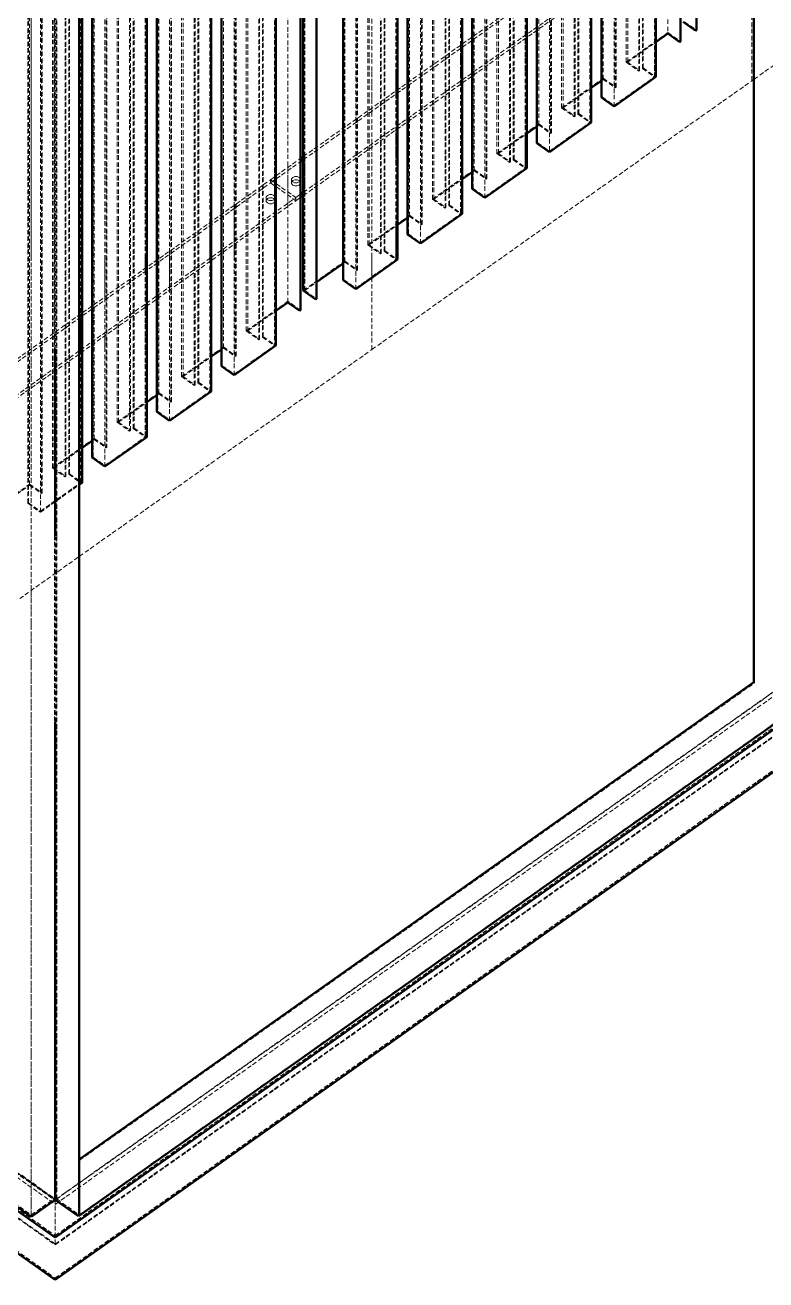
# Model space of a CAD drawing. Header units: millimetres. Extents: x 1091 to 14628, y 360 to 10440.
# Drawn here: x 3798 to 4418, y 1004 to 2055 of the extents above; entities that cross this region are included whole.
import ezdxf

# ---------------------------------------------------------------- set-up
doc = ezdxf.new("R2010")
doc.units = ezdxf.units.MM
doc.linetypes.add('Hidden', pattern=[15, 5, -3, 5, -2])
for name, color, linetype, lineweight in [('Default', 7, 'Continuous', 50), ('Edges', 7, 'Hidden', 15), ('HiddenEdges', 2, 'Hidden', 15), ('HiddenSilhouettes', 2, 'Hidden', 15), ('HiddenWires', 7, 'Hidden', 15), ('Silhouettes', 7, 'Continuous', 50), ('Wires', 7, 'Hidden', 15)]:
    doc.layers.add(name, color=color, linetype=linetype, lineweight=lineweight)

# ---------------------------------------------------------------- blocks, each defined once
blk = doc.blocks.new('Isometric')
at = {"layer": 'Edges'}
for points in [[(-2750.6, -903.1), (601, -3273.1)], [(-2724.5, -932), (601, -3283.5)], [(-2750.6, -950.5), (601, -3320.5)], [(1225.1, -2012.7), (1225.1, -1430.4)], [(892, -2228.2), (892, -1625.9)], [(936.6, -1634.4), (936.6, -2076.7)], [(601, -3273.1), (2778.9, -1733.1)], [(800.8, -2312.7), (800.8, -1730.4)], [(1316.3, -1928.2), (1316.3, -1758.6)], [(601, -3283.5), (2726.6, -1780.5)], [(574.2, -2180.5), (574.2, -1869)], [(601, -2284.3), (601, -1869)], [(627.1, -2180.5), (627.1, -1869)], [(1152.9, -1869), (1152.9, -2063.7)], [(1080.8, -2114.7), (1080.8, -1925.1)], [(1382, -2656.1), (1382, -1972.8)], [(892, -2102.2), (892, -2058.6)], [(860.9, -2231.4), (860.9, -2076.7)], [(936.6, -2216.7), (936.6, -2076.7)], [(800.8, -2180.5), (800.8, -2123.1)], [(574.2, -2326.9), (574.2, -2180.5)], [(627.1, -2284.3), (627.1, -2180.5)], [(656.5, -2284.3), (656.5, -2180.5)], [(656.5, -2414.7), (656.5, -2265.1)], [(627.1, -2435.6), (627.1, -2284.3)], [(627.1, -2515.6), (627.1, -2388.2)], [(601, -2699.6), (601, -2492)], [(627.1, -3011.1), (627.1, -2492)], [(574.2, -3218.8), (574.2, -2553)], [(627.9, -3189.3), (1382, -2656.1)], [(627.1, -3115), (627.1, -3011.1)], [(627.1, -3251.5), (627.1, -3115)], [(574.2, -3252.1), (574.2, -3213.3)], [(601, -3233.1), (601, -3218.8)], [(601, -3275.3), (601, -3273.1)], [(601, -3283.5), (601, -3275.3)], [(601, -3322.6), (601, -3320.5)]]:
    blk.add_lwpolyline(points, dxfattribs=at)
for points in [[(1080.8, -1972.8, 0), (1080.8, -1532.4, 0)], [(1008.7, -2019.7, 0), (1008.7, -1543.4, 0)], [(728.7, -2363.7, 0), (728.7, -1557.6, 0)], [(874.2, -2114.8, 0), (874.2, -1638.5, 0)], [(860.9, -2124.2, 0), (860.9, -1647.9, 0)], [(656.5, -2228.7, 0), (656.5, -1765.2, 0)], [(1298.5, -1940.8, 0), (1298.5, -1765.2, 0)], [(601, -3320.5, 0), (2778.9, -1780.5, 0)], [(1285.2, -1780.6, 0), (1285.2, -1931.4, 0)], [(1382, -1981.8, 0), (1382, -1869, 0)], [(1008.7, -2165.7, 0), (1008.7, -1972.8, 0)], [(874.2, -2071.2, 0), (874.2, -2240.8, 0)], [(728.7, -2217.7, 0), (728.7, -2174.1, 0)], [(627.1, -2249.5, 0), (627.1, -2246, 0)], [(627.1, -2289.5, 0), (627.1, -2249.5, 0)], [(574.2, -2284.3, 0), (574.2, -2283.4, 0)], [(574.2, -2553, 0), (574.2, -2284.3, 0)], [(1381.1, -2655.5, 0), (1382, -2656.1, 0)], [(627.9, -3214.5, 0), (1407.1, -2663.5, 0)], [(627.9, -3250.1, 0), (1432.3, -2681.3, 0)], [(627.1, -3218.8, 0), (627.1, -3188.7, 0)]]:
    blk.add_polyline3d(points, dxfattribs=at)
at = {"layer": 'HiddenEdges'}
for points in [[(-2722.4, -932.6), (601, -3282.6)], [(1226.3, -1991.8), (1226.3, -1204.5)], [(1108.4, -2075.2), (1108.4, -1269.1)], [(1113.3, -2071.7), (1113.3, -1265.6)], [(1068.8, -2084.4), (1068.8, -1298.9)], [(1082.1, -2093.8), (1082.1, -1306.5)], [(1154.2, -2042.8), (1154.2, -1336.7)], [(969.1, -2173.7), (969.1, -1367.6)], [(1067.5, -1978.1), (1067.5, -1501.8)], [(600.2, -3231.7), (600.2, -1543.4)], [(627.1, -3188.7), (627.1, -1550.8)], [(689.1, -2371.7), (689.1, -1565.6)], [(923.3, -2080.1), (923.3, -1557.5)], [(657.8, -2393.8), (657.8, -1587.7)], [(617, -2422.7), (617, -1616.6)], [(572.4, -2435.4), (572.4, -1629.3)], [(715.4, -2227.1), (715.4, -1647)], [(787.5, -2302.1), (787.5, -1739.8)], [(643.3, -2284.3), (643.3, -1841.8)], [(1139.6, -1972.8), (1139.6, -1869)], [(1139.6, -1923.5), (1139.6, -2053.1)], [(1067.5, -2104.1), (1067.5, -1934.5)], [(995.4, -2076.7), (995.4, -1972.8)], [(787.5, -2180.5), (787.5, -2132.5)], [(643.3, -2388.2), (643.3, -2234.5)], [(787.5, -2284.3), (787.5, -2282.1)], [(35.4, -2833.1), (601, -3233.1)], [(36.2, -2833.4), (601.9, -3233.4)], [(602.7, -3232.3), (627.9, -3214.5)], [(601, -3234), (601, -3233.1)], [(601, -3282.6), (601, -3233.1)]]:
    blk.add_lwpolyline(points, dxfattribs=at)
for points in [[(1213, -1982.4, 0), (1213, -1176.3, 0)], [(1252.6, -1973.2, 0), (1252.6, -1167.1, 0)], [(1257.6, -1969.7, 0), (1257.6, -1163.6, 0)], [(1180.5, -2024.2, 0), (1180.5, -1218.1, 0)], [(1185.5, -2020.7, 0), (1185.5, -1214.6, 0)], [(1041.2, -2122.7, 0), (1041.2, -1316.6, 0)], [(1036.3, -2126.2, 0), (1036.3, -1320.1, 0)], [(996.7, -2135.4, 0), (996.7, -1349.8, 0)], [(1010, -2144.8, 0), (1010, -1349.8, 0)], [(1140.9, -2033.4, 0), (1140.9, -1346.1, 0)], [(964.1, -2177.2, 0), (964.1, -1371.1, 0)], [(924.5, -2186.4, 0), (924.5, -1380.3, 0)], [(937.8, -2195.8, 0), (937.8, -1389.7, 0)], [(1211.8, -2002.1, 0), (1211.8, -1399.8, 0)], [(828.4, -2273.2, 0), (828.4, -1467.1, 0)], [(833.3, -2269.7, 0), (833.3, -1463.6, 0)], [(788.8, -2282.4, 0), (788.8, -1476.3, 0)], [(802.1, -2291.8, 0), (802.1, -1485.7, 0)], [(756.3, -2324.2, 0), (756.3, -1518.1, 0)], [(761.2, -2320.7, 0), (761.2, -1514.6, 0)], [(716.7, -2333.4, 0), (716.7, -1527.3, 0)], [(729.9, -2342.8, 0), (729.9, -1536.7, 0)], [(995.4, -1989.1, 0), (995.4, -1552.8, 0)], [(574.2, -3250.1, 0), (574.2, -1561.8, 0)], [(644.5, -2384.4, 0), (644.5, -1578.3, 0)], [(684.1, -1569.1, 0), (684.1, -2375.2, 0)], [(612, -2426.2, 0), (612, -1620.1, 0)], [(585.7, -2444.8, 0), (585.7, -1638.7, 0)], [(571.1, -2455.1, 0), (571.1, -1649, 0)], [(584.4, -2465.7, 0), (584.4, -1659.6, 0)], [(601, -3282.6, 0), (2722.4, -1782.6, 0)], [(995.4, -2155.1, 0), (995.4, -2025.5, 0)], [(923.3, -2206.1, 0), (923.3, -2036.5, 0)], [(841.5, -2097.9, 0), (841.5, -2094.4, 0)], [(715.4, -2180.5, 0), (715.4, -2353.1, 0)], [(643.3, -2404.1, 0), (643.3, -2384.1, 0)], [(601, -3233.1, 0), (1407.1, -2663.1, 0)], [(601, -3275.3, 0), (601, -3238.3, 0)]]:
    blk.add_polyline3d(points, dxfattribs=at)
at = {"layer": 'HiddenSilhouettes'}
for points in [[(-2724.5, -886.8), (601, -3238.3)], [(1253.5, -1972.6), (1253.5, -1166.5)], [(1227.2, -1991.2), (1227.2, -1203.9)], [(1168.1, -2014.2), (1168.1, -1208.1)], [(1095.9, -2065.2), (1095.9, -1296.7)], [(1022.1, -2116.2), (1022.1, -1310.1)], [(1023.8, -2116.2), (1023.8, -1310.1)], [(1037.1, -2125.6), (1037.1, -1319.5)], [(1040.4, -2123.3), (1040.4, -1317.2)], [(1155.1, -2042.2), (1155.1, -1336.1)], [(1010.8, -2144.2), (1010.8, -1349.8)], [(879.6, -2218.2), (879.6, -1412.1)], [(938.7, -2195.2), (938.7, -1407.9)], [(742.1, -2314.2), (742.1, -1508.1)], [(760.4, -2321.3), (760.4, -1515.2)], [(601.9, -3233.4), (601.9, -1543.4)], [(670, -2365.2), (670, -1559.1)], [(701.5, -2196.9), (701.5, -1575.6)], [(597.9, -2416.2), (597.9, -1610.1)], [(599.6, -2416.2), (599.6, -1610.1)], [(616.1, -2423.3), (616.1, -1617.2)], [(586.5, -2444.2), (586.5, -1638.1)], [(773.6, -2330.7), (773.6, -1709.6)], [(601, -3238.3), (2726.6, -1735.3)], [(1270, -1979.7), (1270, -1765.2)], [(877.9, -2068.6), (1265.7, -1794.4)], [(1197.9, -1842.3), (1197.9, -2030.7)], [(1125.8, -2076.7), (1125.8, -1869)], [(1303.8, -1918.2), (1317.1, -1927.6)], [(1238.5, -1963.2), (1285.2, -1930.2)], [(1285.2, -1930.2), (1299.3, -1940.2)], [(1053.7, -1987.9), (1053.7, -1944.3)], [(1125.8, -1972.8), (1125.8, -1933.3)], [(1270, -1972.8), (1270, -1940.9)], [(1238.5, -1963.2), (1252.6, -1973.2)], [(1252.6, -1973.2), (1253.5, -1972.6)], [(1256.7, -1970.3), (1257.6, -1969.7)], [(1257.6, -1969.7), (1271.7, -1979.7)], [(1166.4, -2014.2), (1213, -1981.2)], [(1210.9, -1983.9), (1213, -1982.4)], [(1213, -1981.2), (1227.2, -1991.2)], [(1225.1, -2011.5), (1270, -1979.7)], [(1168.1, -2014.2), (1199.6, -1991.9)], [(1210.9, -2002.7), (1211.8, -2002.1)], [(1211.8, -2002.1), (1225.1, -2011.5)], [(1226.3, -1991.8), (1227.2, -1991.2)], [(1166.4, -2014.2), (1180.5, -2024.2)], [(1152.9, -2062.5), (1197.9, -2030.7)], [(1180.5, -2024.2), (1181.4, -2023.6)], [(1184.6, -2021.3), (1185.5, -2020.7)], [(1184.6, -2021.3), (1197.9, -2030.7)], [(1185.5, -2020.7), (1199.6, -2030.7)], [(981.5, -2076.7), (981.5, -2035.3)], [(1094.2, -2065.2), (1140.9, -2032.2)], [(1095.9, -2065.2), (1127.5, -2042.9)], [(1125.8, -2081.7), (1125.8, -2042.9)], [(1138.8, -2034.9), (1140.9, -2033.4)], [(1140.9, -2032.2), (1155.1, -2042.2)], [(1154.2, -2042.8), (1155.1, -2042.2)], [(1138.8, -2053.7), (1139.6, -2053.1)], [(879.6, -2111), (879.6, -2067.4)], [(1094.2, -2065.2), (1108.4, -2075.2)], [(1112.5, -2072.3), (1113.3, -2071.7)], [(1112.5, -2072.3), (1125.8, -2081.7)], [(1113.3, -2071.7), (1127.5, -2081.7)], [(845.8, -2101), (845.8, -2076.7)], [(1066.7, -2085.9), (1068.8, -2084.4)], [(1068.8, -2083.2), (1082.9, -2093.2)], [(1080.8, -2113.5), (1125.8, -2081.7)], [(417.2, -2394.4), (841.5, -2094.4)], [(417.2, -2397.9), (841.5, -2097.9)], [(841.5, -2094.4), (869.7, -2114.4)], [(841.5, -2097.9), (869.7, -2117.9)], [(845.8, -2180.5), (845.8, -2091.3)], [(864.9, -2097), (866.2, -2095.4), (868.4, -2094.5), (871, -2094.5), (873.3, -2095.4), (874.6, -2097), (874.6, -2098.8), (873.3, -2100.4), (871, -2101.3), (868.4, -2101.3), (866.2, -2100.4), (864.9, -2098.8)], [(864.9, -2098.8), (864.9, -2095.3)], [(1023.8, -2116.2), (1055.4, -2093.9)], [(445.5, -2414.4), (869.7, -2114.4)], [(836.6, -2117), (837.9, -2115.4), (840.2, -2114.5), (842.8, -2114.5), (845, -2115.4), (846.3, -2117), (846.3, -2118.8), (845, -2120.4), (842.8, -2121.3), (840.2, -2121.3), (837.9, -2120.4), (836.6, -2118.8)], [(1066.7, -2104.7), (1067.5, -2104.1)], [(445.5, -2417.9), (869.7, -2117.9)], [(1023.8, -2116.2), (1037.1, -2125.6)], [(1036.3, -2126.2), (1037.1, -2125.6)], [(1040.4, -2123.3), (1053.7, -2132.7)], [(1041.2, -2122.7), (1055.4, -2132.7)], [(950, -2167.2), (996.7, -2134.2)], [(994.5, -2136.9), (996.7, -2135.4)], [(996.7, -2134.2), (1010.8, -2144.2)], [(996.7, -2135.4), (1010, -2144.8)], [(1008.7, -2164.5), (1053.7, -2132.7)], [(951.7, -2167.2), (983.2, -2144.9)], [(981.5, -2180.5), (981.5, -2144.9)], [(994.5, -2155.7), (995.4, -2155.1)], [(1010, -2144.8), (1010.8, -2144.2)], [(950, -2167.2), (964.1, -2177.2)], [(701.5, -2180.5), (701.5, -2381.7)], [(877.9, -2218.2), (924.5, -2185.2)], [(924.5, -2185.2), (938.7, -2195.2)], [(964.1, -2177.2), (965, -2176.6)], [(922.4, -2187.9), (924.5, -2186.4)], [(937.8, -2195.8), (938.7, -2195.2)], [(879.6, -2218.2), (892.9, -2208.8)], [(922.4, -2206.7), (923.3, -2206.1)], [(923.3, -2206.1), (936.6, -2215.5)], [(879.6, -2218.2), (892.9, -2227.6)], [(814.2, -2263.2), (860.9, -2230.2)], [(815.9, -2263.2), (847.5, -2240.9)], [(875, -2240.2), (860.9, -2230.2)], [(629.4, -2432.7), (629.4, -2244.3)], [(814.2, -2263.2), (828.4, -2273.2)], [(815.9, -2263.2), (829.2, -2272.6)], [(742.1, -2314.2), (788.8, -2281.2)], [(788.8, -2282.4), (802.1, -2291.8)], [(800.8, -2311.5), (845.8, -2279.7)], [(832.5, -2270.3), (833.3, -2269.7)], [(833.3, -2269.7), (847.5, -2279.7)], [(743.8, -2314.2), (775.3, -2291.9)], [(802.1, -2291.8), (802.9, -2291.2)], [(786.7, -2302.7), (787.5, -2302.1)], [(787.5, -2302.1), (800.8, -2311.5)], [(743.8, -2314.2), (757.1, -2323.6)], [(756.3, -2324.2), (757.1, -2323.6)], [(760.4, -2321.3), (761.2, -2320.7)], [(760.4, -2321.3), (773.6, -2330.7)], [(761.2, -2320.7), (775.3, -2330.7)], [(670, -2365.2), (716.7, -2332.2)], [(714.5, -2334.9), (716.7, -2333.4)], [(716.7, -2332.2), (730.8, -2342.2)], [(716.7, -2333.4), (729.9, -2342.8)], [(728.7, -2362.5), (773.6, -2330.7)], [(671.7, -2365.2), (703.2, -2342.9)], [(714.5, -2353.7), (715.4, -2353.1)], [(715.4, -2353.1), (728.7, -2362.5)], [(729.9, -2342.8), (730.8, -2342.2)], [(670, -2365.2), (684.1, -2375.2)], [(671.7, -2365.2), (685, -2374.6)], [(684.1, -2375.2), (685, -2374.6)], [(688.2, -2372.3), (689.1, -2371.7)], [(688.2, -2372.3), (701.5, -2381.7)], [(689.1, -2371.7), (703.2, -2381.7)], [(597.9, -2416.2), (644.5, -2383.2)], [(599.6, -2416.2), (631.1, -2393.9)], [(644.5, -2383.2), (658.7, -2393.2)], [(644.5, -2384.4), (657.8, -2393.8)], [(656.5, -2413.5), (701.5, -2381.7)], [(643.3, -2404.1), (656.5, -2413.5)], [(599.6, -2416.2), (612.8, -2425.6)], [(617, -2422.7), (631.1, -2432.7)], [(525.7, -2467.2), (572.4, -2434.2)], [(572.4, -2434.2), (586.5, -2444.2)], [(572.4, -2435.4), (585.7, -2444.8)], [(584.4, -2464.5), (629.4, -2432.7)], [(612, -2426.2), (612.8, -2425.6)], [(570.3, -2455.7), (571.1, -2455.1)], [(570.3, -2455.7), (584.4, -2465.7)], [(571.1, -2455.1), (584.4, -2464.5)], [(602.7, -3232.3), (602.7, -2492)], [(8.5, -2814.1), (601, -3233.1)], [(35.4, -2834), (601, -3234)], [(10.2, -2851.3), (574.2, -3250.1)], [(627.1, -3188.7), (627.9, -3189.3)], [(601, -3234), (601.9, -3233.4)], [(602.7, -3232.3), (627.9, -3250.1)]]:
    blk.add_lwpolyline(points, dxfattribs=at)
for points in [[(864.9, -2093.5), (866.2, -2091.9), (868.4, -2091), (871, -2091), (873.3, -2091.9), (874.6, -2093.5), (874.6, -2095.3), (873.3, -2096.9), (871, -2097.8), (868.4, -2097.8), (866.2, -2096.9), (864.9, -2095.3)], [(836.6, -2113.5), (837.9, -2111.9), (840.2, -2111), (842.8, -2111), (845, -2111.9), (846.3, -2113.5), (846.3, -2115.3), (845, -2116.9), (842.8, -2117.8), (840.2, -2117.8), (837.9, -2116.9), (836.6, -2115.3)]]:
    blk.add_lwpolyline(points, close=True, dxfattribs=at)
for points in [[(1240.2, -1963.2, 0), (1240.2, -1157.1, 0)], [(1256.7, -1970.3, 0), (1256.7, -1164.2, 0)], [(1238.5, -1963.2, 0), (1238.5, -1195.9, 0)], [(1181.4, -2023.6, 0), (1181.4, -1217.5, 0)], [(1184.6, -2021.3, 0), (1184.6, -1215.2, 0)], [(1109.2, -2074.6, 0), (1109.2, -1268.5, 0)], [(1112.5, -2072.3, 0), (1112.5, -1266.2, 0)], [(1082.9, -2093.2, 0), (1082.9, -1287.1, 0)], [(1094.2, -2065.2, 0), (1094.2, -1349.8, 0)], [(1166.4, -2014.2, 0), (1166.4, -1349.8, 0)], [(950, -2167.2, 0), (950, -1361.1, 0)], [(965, -2176.6, 0), (965, -1370.5, 0)], [(968.2, -2174.3, 0), (968.2, -1368.2, 0)], [(951.7, -2167.2, 0), (951.7, -1399.9, 0)], [(814.2, -2263.2, 0), (814.2, -1457.1, 0)], [(815.9, -2263.2, 0), (815.9, -1457.1, 0)], [(829.2, -2272.6, 0), (829.2, -1466.5, 0)], [(832.5, -2270.3, 0), (832.5, -1464.2, 0)], [(845.8, -1473.6, 0), (845.8, -2279.7, 0)], [(802.9, -2291.2, 0), (802.9, -1485.1, 0)], [(743.8, -2314.2, 0), (743.8, -1508.1, 0)], [(1053.7, -1511.6, 0), (1053.7, -2132.7, 0)], [(757.1, -2323.6, 0), (757.1, -1517.5, 0)], [(730.8, -2342.2, 0), (730.8, -1536.1, 0)], [(602.7, -2492, 0), (602.7, -1544, 0)], [(671.7, -2365.2, 0), (671.7, -1559.1, 0)], [(685, -2374.6, 0), (685, -1568.5, 0)], [(688.2, -2372.3, 0), (688.2, -1566.2, 0)], [(981.5, -1998.9, 0), (981.5, -1557.5, 0)], [(658.7, -1587.1, 0), (658.7, -2393.2, 0)], [(612.8, -2425.6, 0), (612.8, -1619.5, 0)], [(570.3, -2455.7, 0), (570.3, -1649.6, 0)], [(629.4, -2287.9, 0), (629.4, -1661.3, 0)], [(601, -3233.1, 0), (2722.4, -1733.1, 0)], [(877.9, -2072.2, 0), (1265.7, -1797.9, 0)], [(877.9, -2108.6, 0), (1294, -1814.4, 0)], [(877.9, -2112.2, 0), (1294, -1817.9, 0)], [(1240.2, -1963.2, 0), (1271.7, -1940.9, 0)], [(981.5, -2183.7, 0), (981.5, -1972.8, 0)], [(1240.2, -1963.2, 0), (1253.5, -1972.6, 0)], [(1256.7, -1970.3, 0), (1270, -1979.7, 0)], [(1213, -1982.4, 0), (1226.3, -1991.8, 0)], [(1168.1, -2014.2, 0), (1181.4, -2023.6, 0)], [(1140.9, -2033.4, 0), (1154.2, -2042.8, 0)], [(1139.6, -2053.1, 0), (1152.9, -2062.5, 0)], [(841.5, -2094.4, 0), (875, -2070.6, 0)], [(1095.9, -2065.2, 0), (1109.2, -2074.6, 0)], [(841.5, -2097.9, 0), (875, -2074.2, 0)], [(1022.1, -2116.2, 0), (1068.8, -2083.2, 0)], [(1068.8, -2084.4, 0), (1082.1, -2093.8, 0)], [(1108.4, -2075.2, 0), (1109.2, -2074.6, 0)], [(874.6, -2097, 0), (874.6, -2093.5, 0)], [(1082.1, -2093.8, 0), (1082.9, -2093.2, 0)], [(846.3, -2117, 0), (846.3, -2113.5, 0)], [(869.7, -2114.4, 0), (875, -2110.6, 0)], [(869.7, -2117.9, 0), (875, -2114.2, 0)], [(869.7, -2117.9, 0), (869.7, -2114.4, 0)], [(1067.5, -2104.1, 0), (1080.8, -2113.5, 0)], [(836.6, -2118.8, 0), (836.6, -2115.3, 0)], [(1022.1, -2116.2, 0), (1036.3, -2126.2, 0)], [(1040.4, -2123.3, 0), (1041.2, -2122.7, 0)], [(773.6, -2185.9, 0), (773.6, -2142.3, 0)], [(995.4, -2155.1, 0), (1008.7, -2164.5, 0)], [(951.7, -2167.2, 0), (965, -2176.6, 0)], [(936.6, -2215.5, 0), (981.5, -2183.7, 0)], [(968.2, -2174.3, 0), (969.1, -2173.7, 0)], [(968.2, -2174.3, 0), (981.5, -2183.7, 0)], [(969.1, -2173.7, 0), (983.2, -2183.7, 0)], [(924.5, -2186.4, 0), (937.8, -2195.8, 0)], [(701.5, -2284.3, 0), (701.5, -2233.3, 0)], [(786.7, -2283.9, 0), (788.8, -2282.4, 0)], [(788.8, -2281.2, 0), (802.9, -2291.2, 0)], [(828.4, -2273.2, 0), (829.2, -2272.6, 0)], [(832.5, -2270.3, 0), (845.8, -2279.7, 0)], [(742.1, -2314.2, 0), (756.3, -2324.2, 0)], [(642.4, -2385.9, 0), (644.5, -2384.4, 0)], [(657.8, -2393.8, 0), (658.7, -2393.2, 0)], [(642.4, -2404.7, 0), (643.3, -2404.1, 0)], [(597.9, -2416.2, 0), (612, -2426.2, 0)], [(616.1, -2423.3, 0), (617, -2422.7, 0)], [(616.1, -2423.3, 0), (629.4, -2432.7, 0)], [(527.4, -2467.2, 0), (572.4, -2435.4, 0)], [(584.4, -2465.7, 0), (627.9, -2435, 0)], [(585.7, -2444.8, 0), (586.5, -2444.2, 0)], [(627.1, -3188.7, 0), (627.9, -3188.1, 0)], [(563.6, -3205.8, 0), (600.2, -3231.7, 0)], [(574.2, -3250.1, 0), (600.2, -3231.7, 0)]]:
    blk.add_polyline3d(points, dxfattribs=at)
at = {"layer": 'HiddenWires'}
blk.add_lwpolyline([(530.3, -2584), (627.9, -2515)], dxfattribs=at)
blk.add_polyline3d([(1381.1, -1982.4, 0), (1434, -1945, 0)], dxfattribs=at)
at = {"layer": 'Silhouettes'}
for points in [[(-2750.6, -905.3), (601, -3275.3)], [(994.5, -1989.7), (994.5, -1349.6)], [(1066.7, -1978.7), (1066.7, -1349.8)], [(875, -2114.2), (875, -1534.1)], [(847.5, -2076.7), (847.5, -1553.6)], [(983.2, -1997.7), (983.2, -1557.5)], [(922.4, -2080.7), (922.4, -1604.4)], [(877.9, -2076.7), (877.9, -1635.9)], [(714.5, -2227.7), (714.5, -1647.6)], [(703.2, -2195.7), (703.2, -1655.6)], [(775.3, -2330.7), (775.3, -1708.4)], [(601, -3275.3), (2778.9, -1735.3)], [(786.7, -2180.5), (786.7, -1740.4)], [(627.9, -2180.5), (627.9, -1765.2)], [(631.1, -2286.7), (631.1, -1765.2)], [(1299.3, -1940.2), (1299.3, -1765.2)], [(601, -3322.6), (2778.9, -1782.6)], [(1271.7, -1979.7), (1271.7, -1790.1)], [(1210.9, -2002.7), (1210.9, -1833.1)], [(1199.6, -2030.7), (1199.6, -1841.1)], [(627.9, -2076.7), (627.9, -1856.2)], [(1127.5, -1972.8), (1127.5, -1869)], [(1138.8, -1869), (1138.8, -2053.7)], [(1381.1, -1982.4), (1381.1, -1869)], [(1302.1, -1918.2), (1316.3, -1928.2)], [(1138.8, -1972.8), (1138.8, -1924.1)], [(1271.7, -1940.9), (1285.2, -1931.4)], [(1285.2, -1931.4), (1298.5, -1940.8)], [(1316.3, -1928.2), (1317.1, -1927.6)], [(1066.7, -2104.7), (1066.7, -1935.1)], [(1271.7, -1972.8), (1271.7, -1939.7)], [(1298.5, -1940.8), (1299.3, -1940.2)], [(983.2, -2076.7), (983.2, -1972.8)], [(994.5, -2076.7), (994.5, -1972.8)], [(1381.1, -2655.5), (1381.1, -1972.8)], [(1210.9, -2002.7), (1225.1, -2012.7)], [(994.5, -2026.1), (994.5, -2155.7)], [(1152.9, -2063.7), (1199.6, -2030.7)], [(922.4, -2206.7), (922.4, -2037.1)], [(983.2, -2180.5), (983.2, -2034.1)], [(1127.5, -2042.9), (1138.8, -2034.9)], [(892.9, -2101.6), (892.9, -2058)], [(1138.8, -2053.7), (1152.9, -2063.7)], [(875, -2070.6), (877.9, -2068.6)], [(875, -2074.2), (877.9, -2072.2)], [(847.5, -2076.7), (847.5, -2279.7)], [(877.9, -2218.2), (877.9, -2076.7)], [(1055.4, -2093.9), (1066.7, -2085.9)], [(847.5, -2180.5), (847.5, -2090.1)], [(875, -2110.6), (877.9, -2108.6)], [(875, -2114.2), (877.9, -2112.2)], [(1066.7, -2104.7), (1080.8, -2114.7)], [(775.3, -2184.7), (775.3, -2141.1)], [(786.7, -2284.3), (786.7, -2133.1)], [(1008.7, -2165.7), (1055.4, -2132.7)], [(994.5, -2155.7), (1008.7, -2165.7)], [(627.9, -2288.9), (627.9, -2180.5)], [(627.9, -2288.9), (627.9, -2180.5)], [(703.2, -2180.5), (703.2, -2381.7)], [(714.5, -2353.7), (714.5, -2180.5)], [(936.6, -2216.7), (983.2, -2183.7)], [(877.9, -2218.2), (892, -2228.2)], [(703.2, -2284.3), (703.2, -2232.1)], [(847.5, -2240.9), (860.9, -2231.4)], [(860.9, -2231.4), (874.2, -2240.8)], [(874.2, -2240.8), (875, -2240.2)], [(892, -2228.2), (892.9, -2227.6)], [(627.9, -2284.3), (627.9, -2245.4)], [(631.1, -2432.7), (631.1, -2243.1)], [(800.8, -2312.7), (847.5, -2279.7)], [(601, -2388.2), (601, -2284.3)], [(601, -2307.9), (601, -2284.3)], [(627.9, -2435), (627.9, -2284.3)], [(627.9, -2435), (627.9, -2284.3)], [(786.7, -2302.7), (800.8, -2312.7)], [(728.7, -2363.7), (775.3, -2330.7)], [(714.5, -2353.7), (728.7, -2363.7)], [(601, -2492), (601, -2388.2)], [(627.9, -2515), (627.9, -2388.2)], [(631.1, -2393.9), (642.4, -2385.9)], [(642.4, -2388.2), (642.4, -2384.7)], [(656.5, -2414.7), (703.2, -2381.7)], [(642.4, -2404.7), (656.5, -2414.7)], [(601, -2454), (601, -2452.8)], [(627.9, -2699.6), (627.9, -2492)], [(627.9, -2699.6), (627.9, -2492)], [(627.9, -3188.1), (1381.1, -2655.5)], [(627.1, -3251.5), (1433.2, -2681.5)], [(601, -3233.1), (601, -2699.6)], [(627.9, -3115), (627.9, -2699.6)], [(8.5, -2852.1), (574.2, -3252.1)], [(627.9, -3250.1), (627.9, -3115)], [(627.9, -3189.3), (627.9, -3189.3)]]:
    blk.add_lwpolyline(points, dxfattribs=at)
for points in [[(-2750.6, -952.6, 0), (601, -3322.6, 0)], [(1317.1, -1121.5, 0), (1317.1, -1927.6, 0)], [(1055.4, -1986.7, 0), (1055.4, -1326.6, 0)], [(892.9, -2227.6, 0), (892.9, -1421.5, 0)], [(642.4, -2284.3, 0), (642.4, -1842.4, 0)], [(1127.5, -2076.7, 0), (1127.5, -1932.1, 0)], [(1055.4, -1943.1, 0), (1055.4, -2132.7, 0)], [(1199.6, -1991.9, 0), (1210.9, -1983.9, 0)], [(1225.1, -2012.7, 0), (1271.7, -1979.7, 0)], [(1127.5, -2081.7, 0), (1127.5, -2041.7, 0)], [(875, -2240.2, 0), (875, -2070.6, 0)], [(627.9, -2180.5, 0), (627.9, -2076.7, 0)], [(1080.8, -2114.7, 0), (1127.5, -2081.7, 0)], [(983.2, -2144.9, 0), (994.5, -2136.9, 0)], [(983.2, -2183.7, 0), (983.2, -2143.7, 0)], [(892.9, -2208.8, 0), (922.4, -2187.9, 0)], [(922.4, -2206.7, 0), (936.6, -2216.7, 0)], [(642.4, -2404.7, 0), (642.4, -2235.1, 0)], [(627.9, -2284.3, 0), (627.9, -2245.4, 0)], [(786.7, -2302.7, 0), (786.7, -2282.7, 0)], [(775.3, -2291.9, 0), (786.7, -2283.9, 0)], [(703.2, -2342.9, 0), (714.5, -2334.9, 0)], [(627.9, -2515, 0), (627.9, -2388.2, 0)], [(627.9, -2435, 0), (631.1, -2432.7, 0)], [(601, -2492, 0), (601, -2454, 0)], [(627.9, -3218.8, 0), (627.9, -3188.1, 0)], [(574.2, -3252.1, 0), (601, -3233.1, 0)], [(601, -3233.1, 0), (627.1, -3251.5, 0)]]:
    blk.add_polyline3d(points, dxfattribs=at)
at = {"layer": 'Wires'}
for points in [[(954.6, -2017.9), (954.6, -1557.5)], [(954.6, -2076.7), (954.6, -1972.8)], [(954.6, -2284), (1378.9, -1984)], [(1378.9, -1984), (1381.1, -1982.4)], [(954.6, -2204), (954.6, -2057.9)], [(954.6, -2284), (954.6, -2180.5)]]:
    blk.add_lwpolyline(points, dxfattribs=at)
for points in [[(1378.9, -1984, 0), (1378.9, -1869, 0)], [(954.6, -2057.9, 0), (954.6, -2054.4, 0)], [(627.9, -2515, 0), (954.6, -2284, 0)]]:
    blk.add_polyline3d(points, dxfattribs=at)

msp = doc.modelspace()

# ---------------------------------------------------------------- block references
at = {"layer": 'Default', "xscale": 0.75, "yscale": 0.75, "zscale": 0.75}
msp.add_blockref('Isometric', (3372, 3496), dxfattribs=at)

doc.saveas('drawing.dxf')
